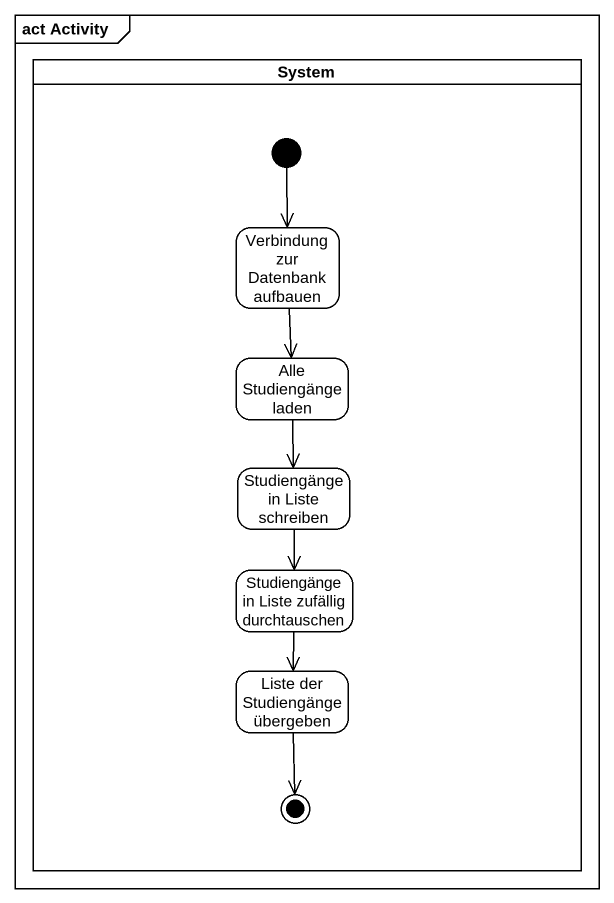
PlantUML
@startuml
mainframe act Activity
hide empty description
state System <<partition>> {
  state "Verbindung zur Datenbank aufbauen" as Verbindung_zur_Datenbank
  state "Alle Studiengänge laden" as Alle_Studiengänge_laden
  state "Studiengänge in Liste schreiben" as Studiengänge_in_Liste
  state "Studiengänge in Liste zufällig durchtauschen" as Studiengänge_in_Liste_2
  state "Liste der Studiengänge übergeben" as Liste_der_Studiengänge
  [*] --> Verbindung_zur_Datenbank
  Liste_der_Studiengänge --> [*]
}
Verbindung_zur_Datenbank --> Alle_Studiengänge_laden
Alle_Studiengänge_laden --> Studiengänge_in_Liste
Studiengänge_in_Liste --> Studiengänge_in_Liste_2
Studiengänge_in_Liste_2 --> Liste_der_Studiengänge
@enduml
